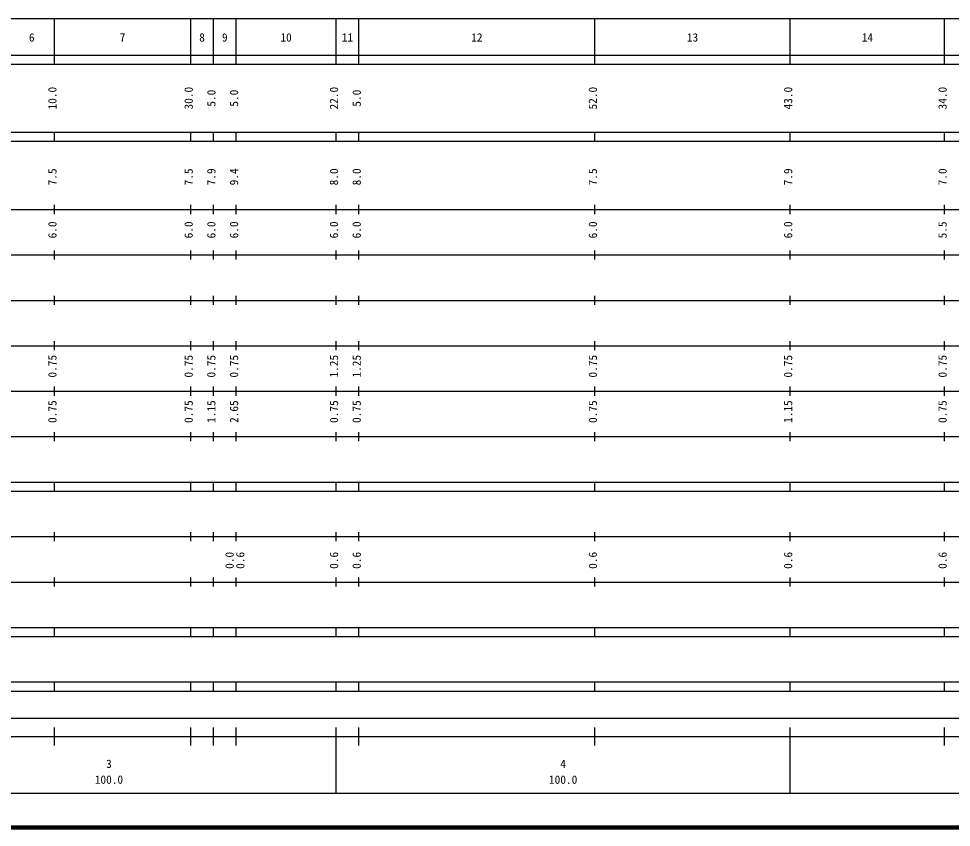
# Model space of a CAD drawing. Units: millimetres on the paper, enlarged 1000 times. Extents: x 40000 to 680000, y 20000 to 380000.
# Drawn here: x 198116 to 403480, y 20000 to 198000 of the extents above; entities that cross this region are included whole.
import ezdxf
from ezdxf.enums import TextEntityAlignment as Align

# ---------------------------------------------------------------- set-up
doc = ezdxf.new("R2010")
doc.units = ezdxf.units.MM
doc.header["$LTSCALE"] = 1000
doc.layers.add('M-TTL', color=2, linetype='Continuous', lineweight=140)
doc.layers.add('M-TTL-BAND', color=7, linetype='Continuous', lineweight=25)
doc.styles.add('ＭＳ ゴシック', font='')
doc.styles.get('ＭＳ ゴシック').set_extended_font_data('MS Gothic')

msp = doc.modelspace()

# ---------------------------------------------------------------- linework, layer by layer
at = {"layer": 'M-TTL'}
msp.add_line((40000, 20000), (680000, 20000), dxfattribs=at)
at = {"layer": 'M-TTL-BAND'}
for p, q in [((68000, 198000), (579000, 198000)), ((206000, 188000), (206000, 198000)), ((236000, 188000), (236000, 198000)), ((241000, 188000), (241000, 198000)), ((246000, 188000), (246000, 198000)), ((268000, 188000), (268000, 198000)), ((273000, 188000), (273000, 198000)), ((325000, 188000), (325000, 198000)), ((368000, 188000), (368000, 198000)), ((402000, 188000), (402000, 198000)), ((40000, 190000), (579000, 190000)), ((40000, 188000), (579000, 188000)), ((40000, 173000), (579000, 173000)), ((206000, 171000), (206000, 173000)), ((236000, 171000), (236000, 173000)), ((241000, 171000), (241000, 173000)), ((246000, 171000), (246000, 173000)), ((268000, 171000), (268000, 173000)), ((273000, 171000), (273000, 173000)), ((325000, 171000), (325000, 173000)), ((368000, 171000), (368000, 173000)), ((402000, 171000), (402000, 173000)), ((40000, 171000), (579000, 171000)), ((206000, 155000), (206000, 157000)), ((236000, 155000), (236000, 157000)), ((241000, 155000), (241000, 157000)), ((246000, 155000), (246000, 157000)), ((268000, 155000), (268000, 157000)), ((273000, 155000), (273000, 157000)), ((325000, 155000), (325000, 157000)), ((368000, 155000), (368000, 157000)), ((402000, 155000), (402000, 157000)), ((40000, 156000), (579000, 156000)), ((46000, 146000), (579000, 146000)), ((206000, 145000), (206000, 147000)), ((236000, 145000), (236000, 147000)), ((241000, 145000), (241000, 147000)), ((246000, 145000), (246000, 147000)), ((268000, 145000), (268000, 147000)), ((273000, 145000), (273000, 147000)), ((325000, 145000), (325000, 147000)), ((368000, 145000), (368000, 147000)), ((402000, 145000), (402000, 147000)), ((52000, 136000), (579000, 136000)), ((206000, 135000), (206000, 137000)), ((236000, 135000), (236000, 137000)), ((241000, 135000), (241000, 137000)), ((246000, 135000), (246000, 137000)), ((268000, 135000), (268000, 137000)), ((273000, 135000), (273000, 137000)), ((325000, 135000), (325000, 137000)), ((368000, 135000), (368000, 137000)), ((402000, 135000), (402000, 137000)), ((46000, 126000), (579000, 126000)), ((206000, 125000), (206000, 127000)), ((236000, 125000), (236000, 127000)), ((241000, 125000), (241000, 127000)), ((246000, 125000), (246000, 127000)), ((268000, 125000), (268000, 127000)), ((273000, 125000), (273000, 127000)), ((325000, 125000), (325000, 127000)), ((368000, 125000), (368000, 127000)), ((402000, 125000), (402000, 127000)), ((52000, 116000), (579000, 116000)), ((206000, 115000), (206000, 117000)), ((236000, 115000), (236000, 117000)), ((241000, 115000), (241000, 117000)), ((246000, 115000), (246000, 117000)), ((268000, 115000), (268000, 117000)), ((273000, 115000), (273000, 117000)), ((325000, 115000), (325000, 117000)), ((368000, 115000), (368000, 117000)), ((402000, 115000), (402000, 117000)), ((206000, 105000), (206000, 107000)), ((236000, 105000), (236000, 107000)), ((241000, 105000), (241000, 107000)), ((246000, 105000), (246000, 107000)), ((268000, 105000), (268000, 107000)), ((273000, 105000), (273000, 107000)), ((325000, 105000), (325000, 107000)), ((368000, 105000), (368000, 107000)), ((402000, 105000), (402000, 107000)), ((46000, 106000), (579000, 106000)), ((40000, 96000), (579000, 96000)), ((206000, 94000), (206000, 96000)), ((236000, 94000), (236000, 96000)), ((241000, 94000), (241000, 96000)), ((246000, 94000), (246000, 96000)), ((268000, 94000), (268000, 96000)), ((273000, 94000), (273000, 96000)), ((325000, 94000), (325000, 96000)), ((368000, 94000), (368000, 96000)), ((402000, 94000), (402000, 96000)), ((40000, 94000), (579000, 94000)), ((206000, 83000), (206000, 85000)), ((236000, 83000), (236000, 85000)), ((241000, 83000), (241000, 85000)), ((246000, 83000), (246000, 85000)), ((268000, 83000), (268000, 85000)), ((273000, 83000), (273000, 85000)), ((325000, 83000), (325000, 85000)), ((368000, 83000), (368000, 85000)), ((402000, 83000), (402000, 85000)), ((49000, 84000), (579000, 84000)), ((40000, 74000), (579000, 74000)), ((206000, 73000), (206000, 75000)), ((236000, 73000), (236000, 75000)), ((241000, 73000), (241000, 75000)), ((246000, 73000), (246000, 75000)), ((268000, 73000), (268000, 75000)), ((273000, 73000), (273000, 75000)), ((325000, 73000), (325000, 75000)), ((368000, 73000), (368000, 75000)), ((402000, 73000), (402000, 75000)), ((40000, 64000), (579000, 64000)), ((206000, 62000), (206000, 64000)), ((236000, 62000), (236000, 64000)), ((241000, 62000), (241000, 64000)), ((246000, 62000), (246000, 64000)), ((268000, 62000), (268000, 64000)), ((273000, 62000), (273000, 64000)), ((325000, 62000), (325000, 64000)), ((368000, 62000), (368000, 64000)), ((402000, 62000), (402000, 64000)), ((40000, 62000), (579000, 62000)), ((40000, 52000), (579000, 52000)), ((206000, 50000), (206000, 52000)), ((236000, 50000), (236000, 52000)), ((241000, 50000), (241000, 52000)), ((246000, 50000), (246000, 52000)), ((268000, 50000), (268000, 52000)), ((273000, 50000), (273000, 52000)), ((325000, 50000), (325000, 52000)), ((368000, 50000), (368000, 52000)), ((402000, 50000), (402000, 52000)), ((40000, 50000), (579000, 50000)), ((168500, 44000), (565000, 44000)), ((206000, 38000), (206000, 42000)), ((236000, 38000), (236000, 42000)), ((241000, 38000), (241000, 42000)), ((246000, 38000), (246000, 42000)), ((268000, 27500), (268000, 42000)), ((273000, 38000), (273000, 42000)), ((325000, 38000), (325000, 42000)), ((368000, 27500), (368000, 42000)), ((402000, 38000), (402000, 42000)), ((40000, 40000), (579000, 40000)), ((68000, 27500), (579000, 27500))]:
    msp.add_line(p, q, dxfattribs=at)

# ---------------------------------------------------------------- texts
at = {"layer": 'M-TTL-BAND', "style": 'ＭＳ ゴシック'}
for s, p in [('6', (201000, 192405)), ('7', (221000, 192405)), ('8', (238500, 192405)), ('9', (243500, 192405)), ('10', (257000, 192405)), ('11', (270500, 192405)), ('12', (299000, 192405)), ('13', (346500, 192405)), ('14', (385000, 192405)), ('3', (218000, 32523)), ('4', (318000, 32523)), ('100.0', (218000, 29033)), ('100.0', (318000, 29033))]:
    msp.add_text(s, height=1833, dxfattribs=at).set_placement(p, align=Align.BOTTOM_CENTER)
for s, p in [('10.0', (207000, 180500)), ('30.0', (237000, 180500)), ('22.0', (269000, 180500)), ('52.0', (326000, 180500)), ('43.0', (369000, 180500)), ('34.0', (403000, 180500)), ('5.0', (242000, 180500)), ('5.0', (247000, 180500)), ('5.0', (274000, 180500)), ('7.5', (207000, 163174)), ('7.5', (237000, 163174)), ('7.9', (242000, 163174)), ('9.4', (247000, 163174)), ('8.0', (269000, 163174)), ('8.0', (274000, 163174)), ('7.5', (326000, 163174)), ('7.9', (369000, 163174)), ('7.0', (403000, 163174)), ('6.0', (207000, 151500)), ('6.0', (237000, 151500)), ('6.0', (242000, 151500)), ('6.0', (247000, 151500)), ('6.0', (269000, 151500)), ('6.0', (274000, 151500)), ('6.0', (326000, 151500)), ('6.0', (369000, 151500)), ('5.5', (403000, 151500)), ('0.75', (207000, 121500)), ('0.75', (237000, 121500)), ('0.75', (242000, 121500)), ('0.75', (247000, 121500)), ('1.25', (269000, 121500)), ('1.25', (274000, 121500)), ('0.75', (326000, 121500)), ('0.75', (369000, 121500)), ('0.75', (403000, 121500)), ('0.75', (207000, 111500)), ('0.75', (237000, 111500)), ('1.15', (242000, 111500)), ('2.65', (247000, 111500)), ('0.75', (269000, 111500)), ('0.75', (274000, 111500)), ('0.75', (326000, 111500)), ('1.15', (369000, 111500)), ('0.75', (403000, 111500)), ('0.0', (246000, 78764)), ('0.6', (248370, 78764)), ('0.6', (269000, 78764)), ('0.6', (274000, 78764)), ('0.6', (326000, 78764)), ('0.6', (369000, 78764)), ('0.6', (403000, 78764))]:
    msp.add_text(s, height=1833, rotation=90, dxfattribs=at).set_placement(p, align=Align.BOTTOM_CENTER)

doc.saveas('drawing.dxf')
